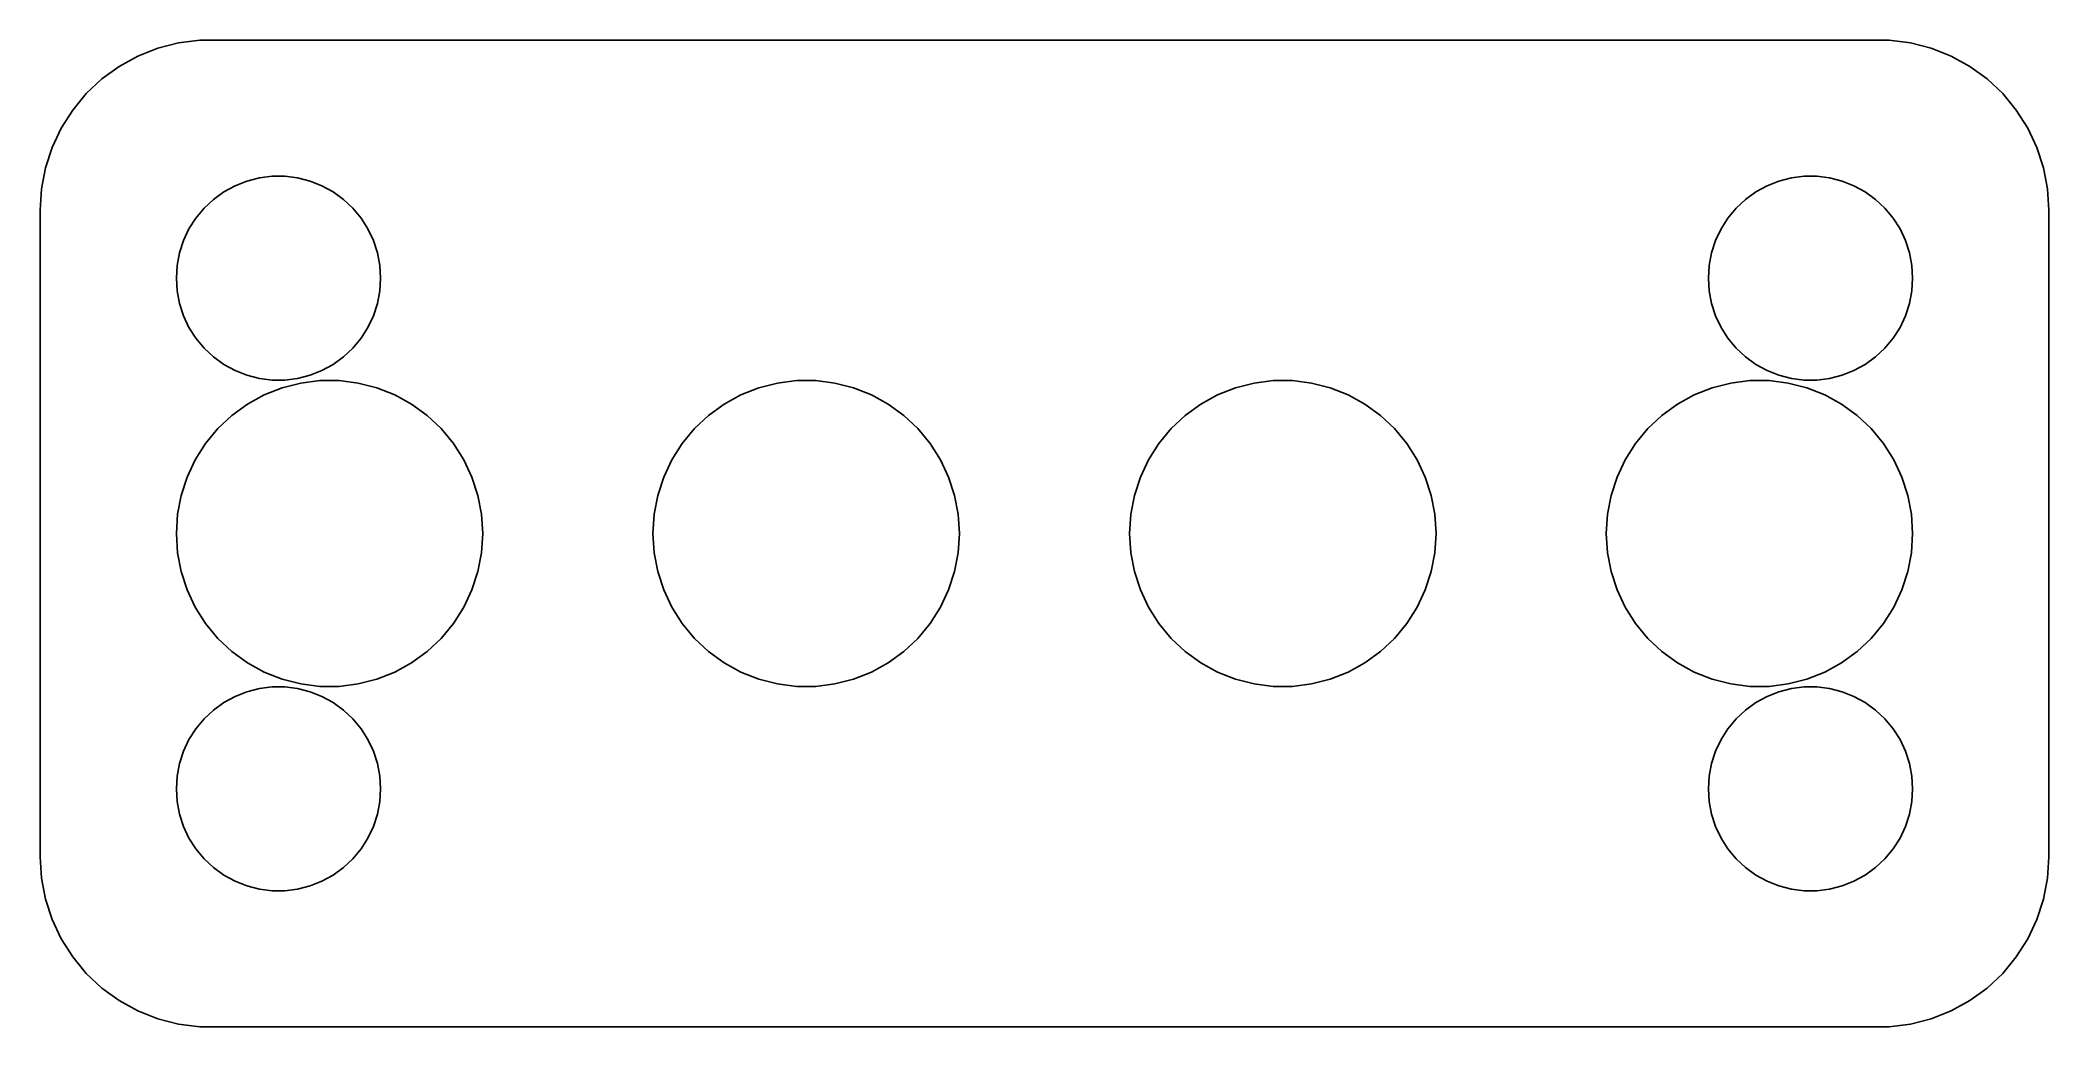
# Model space of a CAD drawing. Header units: metres. Extents: x -29.5 to 29.5, y 24.5 to 53.5.
import ezdxf

# ---------------------------------------------------------------- set-up
doc = ezdxf.new("R2010")
doc.units = ezdxf.units.M

msp = doc.modelspace()

# ---------------------------------------------------------------- linework, layer by layer
for p, q in [((-26.0451, 53.2553), (-26.6289, 53.0241)), ((-25.4369, 53.4114), (-26.0451, 53.2553)), ((-24.8139, 53.4901), (-25.4369, 53.4114)), ((24.8139, 53.4901), (-24.8139, 53.4901)), ((25.4369, 53.4114), (24.8139, 53.4901)), ((26.0451, 53.2553), (25.4369, 53.4114)), ((26.6289, 53.0241), (26.0451, 53.2553)), ((-27.1791, 52.7216), (-27.6871, 52.3526)), ((-26.6289, 53.0241), (-27.1791, 52.7216)), ((27.1791, 52.7216), (26.6289, 53.0241)), ((27.6871, 52.3526), (27.1791, 52.7216)), ((-28.1448, 51.9227), (-28.5451, 51.4389)), ((-27.6871, 52.3526), (-28.1448, 51.9227)), ((28.1448, 51.9227), (27.6871, 52.3526)), ((28.5451, 51.4389), (28.1448, 51.9227)), ((-28.5451, 51.4389), (-28.8815, 50.9088)), ((28.8815, 50.9088), (28.5451, 51.4389)), ((-28.8815, 50.9088), (-29.1489, 50.3406)), ((29.1489, 50.3406), (28.8815, 50.9088)), ((-29.1489, 50.3406), (-29.3429, 49.7434)), ((29.3429, 49.7434), (29.1489, 50.3406)), ((-29.3429, 49.7434), (-29.4606, 49.1267)), ((29.4606, 49.1267), (29.3429, 49.7434)), ((-29.4606, 49.1267), (-29.5, 48.5)), ((-24.4123, 48.8115), (-24.1075, 49.033)), ((-24.1075, 49.033), (-23.7773, 49.2145)), ((-23.7773, 49.2145), (-23.427, 49.3532)), ((-23.427, 49.3532), (-23.0621, 49.4469)), ((-23.0621, 49.4469), (-22.6884, 49.4941)), ((-22.6884, 49.4941), (-22.3116, 49.4941)), ((-22.3116, 49.4941), (-21.9379, 49.4469)), ((-21.9379, 49.4469), (-21.5729, 49.3532)), ((-21.5729, 49.3532), (-21.2227, 49.2145)), ((-21.2227, 49.2145), (-20.8925, 49.033)), ((-20.8925, 49.033), (-20.5877, 48.8115)), ((20.5877, 48.8115), (20.8925, 49.033)), ((20.8925, 49.033), (21.2227, 49.2145)), ((21.2227, 49.2145), (21.5729, 49.3532)), ((21.5729, 49.3532), (21.9379, 49.4469)), ((21.9379, 49.4469), (22.3116, 49.4941)), ((22.3116, 49.4941), (22.6884, 49.4941)), ((22.6884, 49.4941), (23.0621, 49.4469)), ((23.0621, 49.4469), (23.427, 49.3532)), ((23.427, 49.3532), (23.7773, 49.2145)), ((23.7773, 49.2145), (24.1075, 49.033)), ((24.1075, 49.033), (24.4123, 48.8115)), ((29.5, 48.5), (29.4606, 49.1267)), ((-29.5, 48.5), (-29.5, 29.5)), ((-24.927, 48.2634), (-24.6869, 48.5536)), ((-24.6869, 48.5536), (-24.4123, 48.8115)), ((-20.5877, 48.8115), (-20.3131, 48.5536)), ((-20.3131, 48.5536), (-20.0729, 48.2634)), ((20.0729, 48.2634), (20.3131, 48.5536)), ((20.3131, 48.5536), (20.5877, 48.8115)), ((24.4123, 48.8115), (24.6869, 48.5536)), ((24.6869, 48.5536), (24.927, 48.2634)), ((29.5, 29.5), (29.5, 48.5)), ((-25.2893, 47.6044), (-25.1289, 47.9453)), ((-25.1289, 47.9453), (-24.927, 48.2634)), ((-20.0729, 48.2634), (-19.8711, 47.9453)), ((-19.8711, 47.9453), (-19.7107, 47.6044)), ((19.7107, 47.6044), (19.8711, 47.9453)), ((19.8711, 47.9453), (20.0729, 48.2634)), ((24.927, 48.2634), (25.1289, 47.9453)), ((25.1289, 47.9453), (25.2893, 47.6044)), ((-25.4763, 46.876), (-25.4057, 47.2461)), ((-25.4057, 47.2461), (-25.2893, 47.6044)), ((-19.7107, 47.6044), (-19.5942, 47.2461)), ((-19.5942, 47.2461), (-19.5237, 46.876)), ((19.5237, 46.876), (19.5942, 47.2461)), ((19.5942, 47.2461), (19.7107, 47.6044)), ((25.2893, 47.6044), (25.4057, 47.2461)), ((25.4057, 47.2461), (25.4763, 46.876)), ((-25.5, 46.5), (-25.4763, 46.876)), ((-19.5237, 46.876), (-19.5, 46.5)), ((19.5, 46.5), (19.5237, 46.876)), ((25.4763, 46.876), (25.5, 46.5)), ((-25.4763, 46.124), (-25.5, 46.5)), ((-25.4057, 45.7539), (-25.4763, 46.124)), ((-19.5237, 46.124), (-19.5942, 45.7539)), ((-19.5, 46.5), (-19.5237, 46.124)), ((19.5237, 46.124), (19.5, 46.5)), ((19.5942, 45.7539), (19.5237, 46.124)), ((25.4763, 46.124), (25.4057, 45.7539)), ((25.5, 46.5), (25.4763, 46.124)), ((-25.2893, 45.3956), (-25.4057, 45.7539)), ((-19.5942, 45.7539), (-19.7107, 45.3956)), ((19.7107, 45.3956), (19.5942, 45.7539)), ((25.4057, 45.7539), (25.2893, 45.3956)), ((-25.1289, 45.0547), (-25.2893, 45.3956)), ((-24.927, 44.7366), (-25.1289, 45.0547)), ((-19.8711, 45.0547), (-20.0729, 44.7366)), ((-19.7107, 45.3956), (-19.8711, 45.0547)), ((19.8711, 45.0547), (19.7107, 45.3956)), ((20.0729, 44.7366), (19.8711, 45.0547)), ((25.1289, 45.0547), (24.927, 44.7366)), ((25.2893, 45.3956), (25.1289, 45.0547)), ((-24.6869, 44.4464), (-24.927, 44.7366)), ((-24.4123, 44.1884), (-24.6869, 44.4464)), ((-20.3131, 44.4464), (-20.5877, 44.1884)), ((-20.0729, 44.7366), (-20.3131, 44.4464)), ((20.3131, 44.4464), (20.0729, 44.7366)), ((20.5877, 44.1884), (20.3131, 44.4464)), ((24.6869, 44.4464), (24.4123, 44.1884)), ((24.927, 44.7366), (24.6869, 44.4464)), ((-24.1075, 43.967), (-24.4123, 44.1884)), ((-23.7773, 43.7855), (-24.1075, 43.967)), ((-23.427, 43.6468), (-23.7773, 43.7855)), ((-21.2227, 43.7855), (-21.5729, 43.6468)), ((-20.8925, 43.967), (-21.2227, 43.7855)), ((-20.5877, 44.1884), (-20.8925, 43.967)), ((20.8925, 43.967), (20.5877, 44.1884)), ((21.2227, 43.7855), (20.8925, 43.967)), ((21.5729, 43.6468), (21.2227, 43.7855)), ((23.7773, 43.7855), (23.427, 43.6468)), ((24.1075, 43.967), (23.7773, 43.7855)), ((24.4123, 44.1884), (24.1075, 43.967)), ((-23.0621, 43.5531), (-23.427, 43.6468)), ((-23.4112, 42.7995), (-22.916, 43.0717)), ((-22.6884, 43.5059), (-23.0621, 43.5531)), ((-22.916, 43.0717), (-22.3906, 43.2797)), ((-22.3116, 43.5059), (-22.6884, 43.5059)), ((-22.3906, 43.2797), (-21.8432, 43.4203)), ((-21.9379, 43.5531), (-22.3116, 43.5059)), ((-21.5729, 43.6468), (-21.9379, 43.5531)), ((-21.8432, 43.4203), (-21.2825, 43.4911)), ((-21.2825, 43.4911), (-20.7174, 43.4911)), ((-20.7174, 43.4911), (-20.1568, 43.4203)), ((-20.1568, 43.4203), (-19.6094, 43.2797)), ((-19.6094, 43.2797), (-19.084, 43.0717)), ((-19.084, 43.0717), (-18.5888, 42.7995)), ((-9.41121, 42.7995), (-8.916, 43.0717)), ((-8.916, 43.0717), (-8.39056, 43.2797)), ((-8.39056, 43.2797), (-7.8432, 43.4203)), ((-7.8432, 43.4203), (-7.28255, 43.4911)), ((-7.28255, 43.4911), (-6.71744, 43.4911)), ((-6.71744, 43.4911), (-6.15678, 43.4203)), ((-6.15678, 43.4203), (-5.60942, 43.2797)), ((-5.60942, 43.2797), (-5.08398, 43.0717)), ((-5.08398, 43.0717), (-4.58878, 42.7995)), ((4.58878, 42.7995), (5.08398, 43.0717)), ((5.08398, 43.0717), (5.60942, 43.2797)), ((5.60942, 43.2797), (6.15678, 43.4203)), ((6.15678, 43.4203), (6.71744, 43.4911)), ((6.71744, 43.4911), (7.28255, 43.4911)), ((7.28255, 43.4911), (7.8432, 43.4203)), ((7.8432, 43.4203), (8.39056, 43.2797)), ((8.39056, 43.2797), (8.916, 43.0717)), ((8.916, 43.0717), (9.41121, 42.7995)), ((18.5888, 42.7995), (19.084, 43.0717)), ((19.084, 43.0717), (19.6094, 43.2797)), ((19.6094, 43.2797), (20.1568, 43.4203)), ((20.1568, 43.4203), (20.7174, 43.4911)), ((20.7174, 43.4911), (21.2825, 43.4911)), ((21.2825, 43.4911), (21.8432, 43.4203)), ((21.9379, 43.5531), (21.5729, 43.6468)), ((21.8432, 43.4203), (22.3906, 43.2797)), ((22.3116, 43.5059), (21.9379, 43.5531)), ((22.6884, 43.5059), (22.3116, 43.5059)), ((22.3906, 43.2797), (22.916, 43.0717)), ((23.0621, 43.5531), (22.6884, 43.5059)), ((22.916, 43.0717), (23.4112, 42.7995)), ((23.427, 43.6468), (23.0621, 43.5531)), ((-23.8684, 42.4673), (-23.4112, 42.7995)), ((-18.5888, 42.7995), (-18.1316, 42.4673)), ((-9.86839, 42.4673), (-9.41121, 42.7995)), ((-4.58878, 42.7995), (-4.13159, 42.4673)), ((4.13159, 42.4673), (4.58878, 42.7995)), ((9.41121, 42.7995), (9.86839, 42.4673)), ((18.1316, 42.4673), (18.5888, 42.7995)), ((23.4112, 42.7995), (23.8684, 42.4673)), ((-24.6406, 41.645), (-24.2803, 42.0805)), ((-24.2803, 42.0805), (-23.8684, 42.4673)), ((-18.1316, 42.4673), (-17.7196, 42.0805)), ((-17.7196, 42.0805), (-17.3594, 41.645)), ((-10.6406, 41.645), (-10.2803, 42.0805)), ((-10.2803, 42.0805), (-9.86839, 42.4673)), ((-4.13159, 42.4673), (-3.71964, 42.0805)), ((-3.71964, 42.0805), (-3.35942, 41.645)), ((3.35942, 41.645), (3.71964, 42.0805)), ((3.71964, 42.0805), (4.13159, 42.4673)), ((9.86839, 42.4673), (10.2803, 42.0805)), ((10.2803, 42.0805), (10.6406, 41.645)), ((17.3594, 41.645), (17.7196, 42.0805)), ((17.7196, 42.0805), (18.1316, 42.4673)), ((23.8684, 42.4673), (24.2803, 42.0805)), ((24.2803, 42.0805), (24.6406, 41.645)), ((-24.9434, 41.1679), (-24.6406, 41.645)), ((-17.3594, 41.645), (-17.0566, 41.1679)), ((-10.9434, 41.1679), (-10.6406, 41.645)), ((-3.35942, 41.645), (-3.05661, 41.1679)), ((3.05661, 41.1679), (3.35942, 41.645)), ((10.6406, 41.645), (10.9434, 41.1679)), ((17.0566, 41.1679), (17.3594, 41.645)), ((24.6406, 41.645), (24.9434, 41.1679)), ((-25.184, 40.6566), (-24.9434, 41.1679)), ((-17.0566, 41.1679), (-16.816, 40.6566)), ((-11.184, 40.6566), (-10.9434, 41.1679)), ((-3.05661, 41.1679), (-2.81599, 40.6566)), ((2.81599, 40.6566), (3.05661, 41.1679)), ((10.9434, 41.1679), (11.184, 40.6566)), ((16.816, 40.6566), (17.0566, 41.1679)), ((24.9434, 41.1679), (25.184, 40.6566)), ((-25.3586, 40.1191), (-25.184, 40.6566)), ((-16.816, 40.6566), (-16.6414, 40.1191)), ((-11.3586, 40.1191), (-11.184, 40.6566)), ((-2.81599, 40.6566), (-2.64137, 40.1191)), ((2.64137, 40.1191), (2.81599, 40.6566)), ((11.184, 40.6566), (11.3586, 40.1191)), ((16.6414, 40.1191), (16.816, 40.6566)), ((25.184, 40.6566), (25.3586, 40.1191)), ((-25.5, 39), (-25.4645, 39.564)), ((-25.4645, 39.564), (-25.3586, 40.1191)), ((-16.6414, 40.1191), (-16.5355, 39.564)), ((-16.5355, 39.564), (-16.5, 39)), ((-11.5, 39), (-11.4645, 39.564)), ((-11.4645, 39.564), (-11.3586, 40.1191)), ((-2.64137, 40.1191), (-2.53548, 39.564)), ((-2.53548, 39.564), (-2.5, 39)), ((2.5, 39), (2.53548, 39.564)), ((2.53548, 39.564), (2.64137, 40.1191)), ((11.3586, 40.1191), (11.4645, 39.564)), ((11.4645, 39.564), (11.5, 39)), ((16.5, 39), (16.5355, 39.564)), ((16.5355, 39.564), (16.6414, 40.1191)), ((25.3586, 40.1191), (25.4645, 39.564)), ((25.4645, 39.564), (25.5, 39)), ((-25.4645, 38.436), (-25.5, 39)), ((-16.5, 39), (-16.5355, 38.436)), ((-11.4645, 38.436), (-11.5, 39)), ((-2.5, 39), (-2.53548, 38.436)), ((2.53548, 38.436), (2.5, 39)), ((11.5, 39), (11.4645, 38.436)), ((16.5355, 38.436), (16.5, 39)), ((25.5, 39), (25.4645, 38.436)), ((-25.3586, 37.8809), (-25.4645, 38.436)), ((-16.5355, 38.436), (-16.6414, 37.8809)), ((-11.3586, 37.8809), (-11.4645, 38.436)), ((-2.53548, 38.436), (-2.64137, 37.8809)), ((2.64137, 37.8809), (2.53548, 38.436)), ((11.4645, 38.436), (11.3586, 37.8809)), ((16.6414, 37.8809), (16.5355, 38.436)), ((25.4645, 38.436), (25.3586, 37.8809)), ((-25.184, 37.3434), (-25.3586, 37.8809)), ((-16.6414, 37.8809), (-16.816, 37.3434)), ((-11.184, 37.3434), (-11.3586, 37.8809)), ((-2.64137, 37.8809), (-2.81599, 37.3434)), ((2.81599, 37.3434), (2.64137, 37.8809)), ((11.3586, 37.8809), (11.184, 37.3434)), ((16.816, 37.3434), (16.6414, 37.8809)), ((25.3586, 37.8809), (25.184, 37.3434)), ((-24.9434, 36.8321), (-25.184, 37.3434)), ((-16.816, 37.3434), (-17.0566, 36.8321)), ((-10.9434, 36.8321), (-11.184, 37.3434)), ((-2.81599, 37.3434), (-3.05661, 36.8321)), ((3.05661, 36.8321), (2.81599, 37.3434)), ((11.184, 37.3434), (10.9434, 36.8321)), ((17.0566, 36.8321), (16.816, 37.3434)), ((25.184, 37.3434), (24.9434, 36.8321)), ((-24.6406, 36.355), (-24.9434, 36.8321)), ((-17.0566, 36.8321), (-17.3594, 36.355)), ((-10.6406, 36.355), (-10.9434, 36.8321)), ((-3.05661, 36.8321), (-3.35942, 36.355)), ((3.35942, 36.355), (3.05661, 36.8321)), ((10.9434, 36.8321), (10.6406, 36.355)), ((17.3594, 36.355), (17.0566, 36.8321)), ((24.9434, 36.8321), (24.6406, 36.355)), ((-24.2803, 35.9195), (-24.6406, 36.355)), ((-17.3594, 36.355), (-17.7196, 35.9195)), ((-10.2803, 35.9195), (-10.6406, 36.355)), ((-3.35942, 36.355), (-3.71964, 35.9195)), ((3.71964, 35.9195), (3.35942, 36.355)), ((10.6406, 36.355), (10.2803, 35.9195)), ((17.7196, 35.9195), (17.3594, 36.355)), ((24.6406, 36.355), (24.2803, 35.9195)), ((-23.8684, 35.5327), (-24.2803, 35.9195)), ((-23.4112, 35.2005), (-23.8684, 35.5327)), ((-18.1316, 35.5327), (-18.5888, 35.2005)), ((-17.7196, 35.9195), (-18.1316, 35.5327)), ((-9.86839, 35.5327), (-10.2803, 35.9195)), ((-9.41121, 35.2005), (-9.86839, 35.5327)), ((-4.13159, 35.5327), (-4.58878, 35.2005)), ((-3.71964, 35.9195), (-4.13159, 35.5327)), ((4.13159, 35.5327), (3.71964, 35.9195)), ((4.58878, 35.2005), (4.13159, 35.5327)), ((9.86839, 35.5327), (9.41121, 35.2005)), ((10.2803, 35.9195), (9.86839, 35.5327)), ((18.1316, 35.5327), (17.7196, 35.9195)), ((18.5888, 35.2005), (18.1316, 35.5327)), ((23.8684, 35.5327), (23.4112, 35.2005)), ((24.2803, 35.9195), (23.8684, 35.5327)), ((-22.916, 34.9283), (-23.4112, 35.2005)), ((-22.3906, 34.7203), (-22.916, 34.9283)), ((-19.084, 34.9283), (-19.6094, 34.7203)), ((-18.5888, 35.2005), (-19.084, 34.9283)), ((-8.916, 34.9283), (-9.41121, 35.2005)), ((-8.39056, 34.7203), (-8.916, 34.9283)), ((-5.08398, 34.9283), (-5.60942, 34.7203)), ((-4.58878, 35.2005), (-5.08398, 34.9283)), ((5.08398, 34.9283), (4.58878, 35.2005)), ((5.60942, 34.7203), (5.08398, 34.9283)), ((8.916, 34.9283), (8.39056, 34.7203)), ((9.41121, 35.2005), (8.916, 34.9283)), ((19.084, 34.9283), (18.5888, 35.2005)), ((19.6094, 34.7203), (19.084, 34.9283)), ((22.916, 34.9283), (22.3906, 34.7203)), ((23.4112, 35.2005), (22.916, 34.9283)), ((-23.7773, 34.2145), (-23.427, 34.3532)), ((-23.427, 34.3532), (-23.0621, 34.4469)), ((-23.0621, 34.4469), (-22.6884, 34.4941)), ((-22.6884, 34.4941), (-22.3116, 34.4941)), ((-21.8432, 34.5797), (-22.3906, 34.7203)), ((-22.3116, 34.4941), (-21.9379, 34.4469)), ((-21.9379, 34.4469), (-21.5729, 34.3532)), ((-21.2825, 34.5089), (-21.8432, 34.5797)), ((-21.5729, 34.3532), (-21.2227, 34.2145)), ((-20.7174, 34.5089), (-21.2825, 34.5089)), ((-20.1568, 34.5797), (-20.7174, 34.5089)), ((-19.6094, 34.7203), (-20.1568, 34.5797)), ((-7.8432, 34.5797), (-8.39056, 34.7203)), ((-7.28255, 34.5089), (-7.8432, 34.5797)), ((-6.71744, 34.5089), (-7.28255, 34.5089)), ((-6.15678, 34.5797), (-6.71744, 34.5089)), ((-5.60942, 34.7203), (-6.15678, 34.5797)), ((6.15678, 34.5797), (5.60942, 34.7203)), ((6.71744, 34.5089), (6.15678, 34.5797)), ((7.28255, 34.5089), (6.71744, 34.5089)), ((7.8432, 34.5797), (7.28255, 34.5089)), ((8.39056, 34.7203), (7.8432, 34.5797)), ((20.1568, 34.5797), (19.6094, 34.7203)), ((20.7174, 34.5089), (20.1568, 34.5797)), ((21.2825, 34.5089), (20.7174, 34.5089)), ((21.2227, 34.2145), (21.5729, 34.3532)), ((21.8432, 34.5797), (21.2825, 34.5089)), ((21.5729, 34.3532), (21.9379, 34.4469)), ((22.3906, 34.7203), (21.8432, 34.5797)), ((21.9379, 34.4469), (22.3116, 34.4941)), ((22.3116, 34.4941), (22.6884, 34.4941)), ((22.6884, 34.4941), (23.0621, 34.4469)), ((23.0621, 34.4469), (23.427, 34.3532)), ((23.427, 34.3532), (23.7773, 34.2145)), ((-24.6869, 33.5536), (-24.4123, 33.8116)), ((-24.4123, 33.8116), (-24.1075, 34.033)), ((-24.1075, 34.033), (-23.7773, 34.2145)), ((-21.2227, 34.2145), (-20.8925, 34.033)), ((-20.8925, 34.033), (-20.5877, 33.8116)), ((-20.5877, 33.8116), (-20.3131, 33.5536)), ((20.3131, 33.5536), (20.5877, 33.8116)), ((20.5877, 33.8116), (20.8925, 34.033)), ((20.8925, 34.033), (21.2227, 34.2145)), ((23.7773, 34.2145), (24.1075, 34.033)), ((24.1075, 34.033), (24.4123, 33.8116)), ((24.4123, 33.8116), (24.6869, 33.5536)), ((-25.1289, 32.9453), (-24.927, 33.2634)), ((-24.927, 33.2634), (-24.6869, 33.5536)), ((-20.3131, 33.5536), (-20.0729, 33.2634)), ((-20.0729, 33.2634), (-19.8711, 32.9453)), ((19.8711, 32.9453), (20.0729, 33.2634)), ((20.0729, 33.2634), (20.3131, 33.5536)), ((24.6869, 33.5536), (24.927, 33.2634)), ((24.927, 33.2634), (25.1289, 32.9453)), ((-25.4057, 32.2461), (-25.2893, 32.6044)), ((-25.2893, 32.6044), (-25.1289, 32.9453)), ((-19.8711, 32.9453), (-19.7107, 32.6044)), ((-19.7107, 32.6044), (-19.5942, 32.2461)), ((19.5942, 32.2461), (19.7107, 32.6044)), ((19.7107, 32.6044), (19.8711, 32.9453)), ((25.1289, 32.9453), (25.2893, 32.6044)), ((25.2893, 32.6044), (25.4057, 32.2461)), ((-25.5, 31.5), (-25.4763, 31.876)), ((-25.4763, 31.876), (-25.4057, 32.2461)), ((-19.5942, 32.2461), (-19.5237, 31.876)), ((-19.5237, 31.876), (-19.5, 31.5)), ((19.5, 31.5), (19.5237, 31.876)), ((19.5237, 31.876), (19.5942, 32.2461)), ((25.4057, 32.2461), (25.4763, 31.876)), ((25.4763, 31.876), (25.5, 31.5)), ((-25.4763, 31.124), (-25.5, 31.5)), ((-19.5, 31.5), (-19.5237, 31.124)), ((19.5237, 31.124), (19.5, 31.5)), ((25.5, 31.5), (25.4763, 31.124)), ((-25.4057, 30.7539), (-25.4763, 31.124)), ((-25.2893, 30.3956), (-25.4057, 30.7539)), ((-19.5942, 30.7539), (-19.7107, 30.3956)), ((-19.5237, 31.124), (-19.5942, 30.7539)), ((19.5942, 30.7539), (19.5237, 31.124)), ((19.7107, 30.3956), (19.5942, 30.7539)), ((25.4057, 30.7539), (25.2893, 30.3956)), ((25.4763, 31.124), (25.4057, 30.7539)), ((-25.1289, 30.0547), (-25.2893, 30.3956)), ((-19.7107, 30.3956), (-19.8711, 30.0547)), ((19.8711, 30.0547), (19.7107, 30.3956)), ((25.2893, 30.3956), (25.1289, 30.0547)), ((-29.5, 29.5), (-29.4606, 28.8733)), ((-24.927, 29.7366), (-25.1289, 30.0547)), ((-24.6869, 29.4464), (-24.927, 29.7366)), ((-20.0729, 29.7366), (-20.3131, 29.4464)), ((-19.8711, 30.0547), (-20.0729, 29.7366)), ((20.0729, 29.7366), (19.8711, 30.0547)), ((20.3131, 29.4464), (20.0729, 29.7366)), ((24.927, 29.7366), (24.6869, 29.4464)), ((25.1289, 30.0547), (24.927, 29.7366)), ((29.4606, 28.8733), (29.5, 29.5)), ((-24.4123, 29.1885), (-24.6869, 29.4464)), ((-24.1075, 28.967), (-24.4123, 29.1885)), ((-23.7773, 28.7855), (-24.1075, 28.967)), ((-20.8925, 28.967), (-21.2227, 28.7855)), ((-20.5877, 29.1885), (-20.8925, 28.967)), ((-20.3131, 29.4464), (-20.5877, 29.1885)), ((20.5877, 29.1885), (20.3131, 29.4464)), ((20.8925, 28.967), (20.5877, 29.1885)), ((21.2227, 28.7855), (20.8925, 28.967)), ((24.1075, 28.967), (23.7773, 28.7855)), ((24.4123, 29.1885), (24.1075, 28.967)), ((24.6869, 29.4464), (24.4123, 29.1885)), ((-29.4606, 28.8733), (-29.3429, 28.2566)), ((-23.427, 28.6468), (-23.7773, 28.7855)), ((-23.0621, 28.5531), (-23.427, 28.6468)), ((-22.6884, 28.5059), (-23.0621, 28.5531)), ((-22.3116, 28.5059), (-22.6884, 28.5059)), ((-21.9379, 28.5531), (-22.3116, 28.5059)), ((-21.5729, 28.6468), (-21.9379, 28.5531)), ((-21.2227, 28.7855), (-21.5729, 28.6468)), ((21.5729, 28.6468), (21.2227, 28.7855)), ((21.9379, 28.5531), (21.5729, 28.6468)), ((22.3116, 28.5059), (21.9379, 28.5531)), ((22.6884, 28.5059), (22.3116, 28.5059)), ((23.0621, 28.5531), (22.6884, 28.5059)), ((23.427, 28.6468), (23.0621, 28.5531)), ((23.7773, 28.7855), (23.427, 28.6468)), ((29.3429, 28.2566), (29.4606, 28.8733)), ((-29.3429, 28.2566), (-29.1489, 27.6594)), ((29.1489, 27.6594), (29.3429, 28.2566)), ((-29.1489, 27.6594), (-28.8815, 27.0912)), ((28.8815, 27.0912), (29.1489, 27.6594)), ((-28.8815, 27.0912), (-28.5451, 26.5611)), ((-28.5451, 26.5611), (-28.1448, 26.0773)), ((28.1448, 26.0773), (28.5451, 26.5611)), ((28.5451, 26.5611), (28.8815, 27.0912)), ((-28.1448, 26.0773), (-27.6871, 25.6474)), ((27.6871, 25.6474), (28.1448, 26.0773)), ((-27.6871, 25.6474), (-27.1791, 25.2784)), ((27.1791, 25.2784), (27.6871, 25.6474)), ((-27.1791, 25.2784), (-26.6289, 24.9759)), ((-26.6289, 24.9759), (-26.0451, 24.7447)), ((26.0451, 24.7447), (26.6289, 24.9759)), ((26.6289, 24.9759), (27.1791, 25.2784)), ((-26.0451, 24.7447), (-25.4369, 24.5886)), ((-25.4369, 24.5886), (-24.8139, 24.5099)), ((-24.8139, 24.5099), (24.8139, 24.5099)), ((24.8139, 24.5099), (25.4369, 24.5886)), ((25.4369, 24.5886), (26.0451, 24.7447))]:
    msp.add_line(p, q)

doc.saveas('drawing.dxf')
